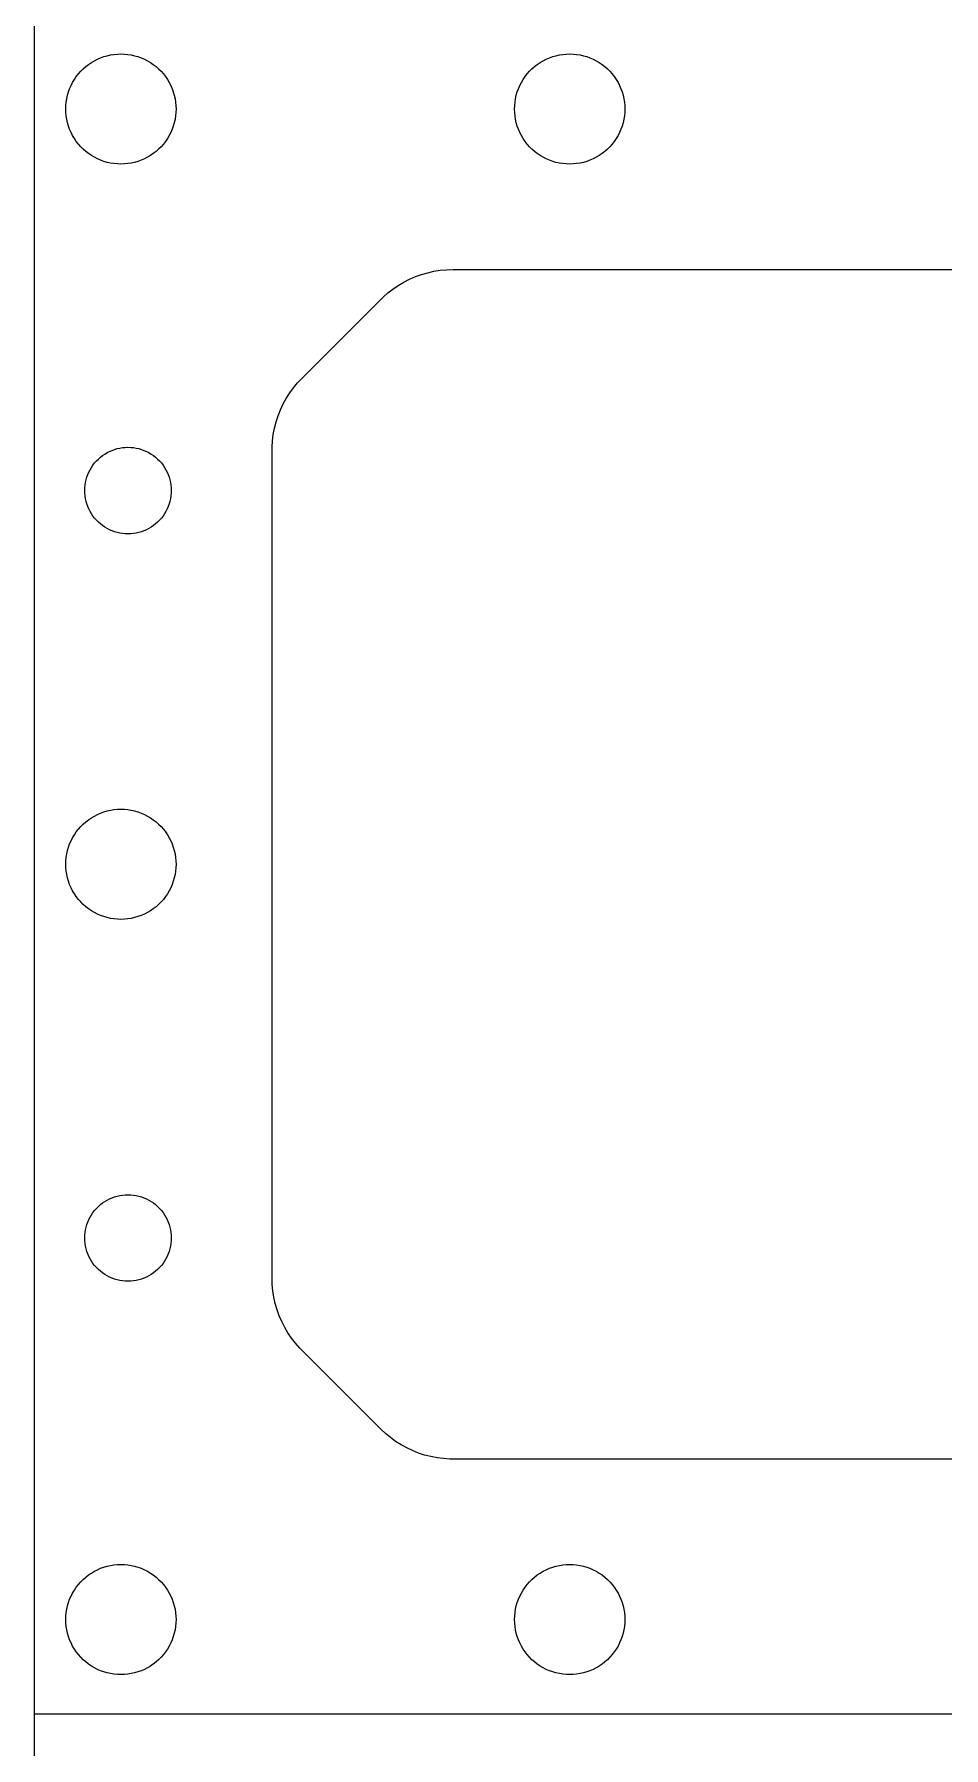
# Model space of a CAD drawing. Extents: x 0 to 125, y 0 to 432.
# Drawn here: x 0 to 57.7, y 105.9 to 214.8 of the extents above; entities that cross this region are included whole.
import ezdxf

# ---------------------------------------------------------------- set-up
doc = ezdxf.new("R2010")
doc.units = 0
doc.layers.add('LAYER_1', color=7, linetype='CONTINUOUS')

msp = doc.modelspace()

# ---------------------------------------------------------------- linework, layer by layer
at = {"layer": 'LAYER_1', "color": 7}
for p, q in [((0, 432.000035), (0, 0.000007)), ((4.844201, 213.438013), (5.0613, 213.472413)), ((5.0613, 213.472413), (5.2802, 213.493128)), ((5.2802, 213.493114), (5.5, 213.500029)), ((5.5, 213.500015), (5.719801, 213.4931)), ((5.719801, 213.493114), (5.938701, 213.472399)), ((5.938701, 213.472413), (6.1558, 213.438013)), ((33.3442, 213.438013), (33.561299, 213.472413)), ((33.561299, 213.472413), (33.780199, 213.493128)), ((33.780199, 213.493114), (34, 213.500029)), ((34, 213.500015), (34.2198, 213.4931)), ((34.2198, 213.493114), (34.438699, 213.472399)), ((34.438699, 213.472413), (34.655799, 213.438013)), ((2.8032, 212.231014), (2.948599, 212.395916)), ((2.948599, 212.395916), (3.1041, 212.551415)), ((3.1041, 212.551415), (3.269, 212.696816)), ((3.269, 212.696816), (3.442801, 212.831614)), ((3.442801, 212.831614), (3.6246, 212.955114)), ((3.6246, 212.955114), (3.8139, 213.067114)), ((3.8139, 213.067114), (4.009799, 213.166913)), ((4.009799, 213.166913), (4.211599, 213.254216)), ((4.211599, 213.254216), (4.418398, 213.328714)), ((4.418398, 213.328714), (4.629599, 213.390016)), ((4.629599, 213.390016), (4.844201, 213.438013)), ((6.1558, 213.438013), (6.370399, 213.390016)), ((6.370399, 213.390016), (6.5816, 213.328714)), ((6.5816, 213.328714), (6.788398, 213.254216)), ((6.788398, 213.254216), (6.990199, 213.166913)), ((6.990199, 213.166913), (7.1861, 213.067114)), ((7.1861, 213.067114), (7.375398, 212.955114)), ((7.375398, 212.955114), (7.557299, 212.831614)), ((7.557299, 212.831614), (7.730998, 212.696816)), ((7.730998, 212.696816), (7.8959, 212.551415)), ((7.8959, 212.551415), (8.051399, 212.395916)), ((8.051399, 212.395916), (8.1968, 212.231014)), ((31.3032, 212.231014), (31.448598, 212.395916)), ((31.448598, 212.395916), (31.6041, 212.551415)), ((31.6041, 212.551415), (31.768999, 212.696816)), ((31.768999, 212.696816), (31.9428, 212.831614)), ((31.9428, 212.831614), (32.124599, 212.955114)), ((32.124599, 212.955114), (32.3139, 213.067114)), ((32.3139, 213.067114), (32.509799, 213.166913)), ((32.509799, 213.166913), (32.711599, 213.254216)), ((32.711599, 213.254216), (32.9184, 213.328714)), ((32.9184, 213.328714), (33.129598, 213.390016)), ((33.129598, 213.390016), (33.3442, 213.438013)), ((34.655799, 213.438013), (34.870399, 213.390016)), ((34.870399, 213.390016), (35.081599, 213.328714)), ((35.081599, 213.328714), (35.288399, 213.254216)), ((35.288399, 213.254216), (35.490199, 213.166913)), ((35.490199, 213.166913), (35.686099, 213.067114)), ((35.686099, 213.067114), (35.875399, 212.955114)), ((35.875399, 212.955114), (36.057299, 212.831614)), ((36.057299, 212.831614), (36.230999, 212.696816)), ((36.230999, 212.696816), (36.395899, 212.551415)), ((36.395899, 212.551415), (36.551399, 212.395916)), ((36.551399, 212.395916), (36.696799, 212.231014)), ((2.171299, 211.081616), (2.2458, 211.288414)), ((2.2458, 211.288414), (2.3331, 211.490214)), ((2.3331, 211.490214), (2.432899, 211.686116)), ((2.432899, 211.686116), (2.544899, 211.875414)), ((2.544899, 211.875414), (2.6684, 212.057216)), ((2.6684, 212.057216), (2.8032, 212.231014)), ((8.1968, 212.231014), (8.331598, 212.057216)), ((8.331598, 212.057216), (8.4552, 211.875414)), ((8.4552, 211.875414), (8.567098, 211.686116)), ((8.567098, 211.686116), (8.666901, 211.490214)), ((8.666901, 211.490214), (8.7542, 211.288414)), ((8.7542, 211.288414), (8.828699, 211.081616)), ((30.671299, 211.081616), (30.7458, 211.288414)), ((30.7458, 211.288414), (30.8331, 211.490214)), ((30.8331, 211.490214), (30.932899, 211.686116)), ((30.932899, 211.686116), (31.044899, 211.875414)), ((31.044899, 211.875414), (31.168399, 212.057216)), ((31.168399, 212.057216), (31.3032, 212.231014)), ((36.696799, 212.231014), (36.831599, 212.057216)), ((36.831599, 212.057216), (36.955199, 211.875414)), ((36.955199, 211.875414), (37.067099, 211.686116)), ((37.067099, 211.686116), (37.166899, 211.490214)), ((37.166899, 211.490214), (37.254199, 211.288414)), ((37.254199, 211.288414), (37.328699, 211.081616)), ((1.999999, 210.000016), (2.006913, 210.219813)), ((2.006899, 210.219813), (2.027614, 210.438713)), ((2.0276, 210.438713), (2.062, 210.655816)), ((2.062, 210.655816), (2.110001, 210.870415)), ((2.110001, 210.870415), (2.171299, 211.081616)), ((8.828699, 211.081616), (8.89, 210.870415)), ((8.89, 210.870415), (8.938, 210.655816)), ((8.938, 210.655816), (8.9724, 210.438713)), ((8.9724, 210.438713), (8.993087, 210.219813)), ((8.993099, 210.219813), (8.999985, 210.000016)), ((30.499998, 210.000016), (30.506913, 210.219813)), ((30.506899, 210.219813), (30.527585, 210.438713)), ((30.5276, 210.438713), (30.562, 210.655816)), ((30.562, 210.655816), (30.61, 210.870415)), ((30.61, 210.870415), (30.671299, 211.081616)), ((37.328699, 211.081616), (37.389999, 210.870415)), ((37.389999, 210.870415), (37.437999, 210.655816)), ((37.437999, 210.655816), (37.472399, 210.438713)), ((37.472399, 210.438713), (37.4931, 210.219813)), ((37.493099, 210.219813), (37.5, 210.000016)), ((2.006899, 209.780216), (1.999985, 210.000016)), ((2.0276, 209.561316), (2.006885, 209.780216)), ((2.062, 209.344216), (2.0276, 209.561316)), ((2.110001, 209.129614), (2.062, 209.344216)), ((2.171299, 208.918413), (2.110001, 209.129614)), ((8.89, 209.129614), (8.828699, 208.918413)), ((8.938, 209.344216), (8.89, 209.129614)), ((8.9724, 209.561316), (8.938, 209.344216)), ((8.993099, 209.780216), (8.972412, 209.561316)), ((8.999999, 210.000016), (8.993113, 209.780216)), ((30.506899, 209.780216), (30.499984, 210.000016)), ((30.5276, 209.561316), (30.506913, 209.780216)), ((30.562, 209.344216), (30.5276, 209.561316)), ((30.61, 209.129614), (30.562, 209.344216)), ((30.671299, 208.918413), (30.61, 209.129614)), ((37.389999, 209.129614), (37.328699, 208.918413)), ((37.437999, 209.344216), (37.389999, 209.129614)), ((37.472399, 209.561316), (37.437999, 209.344216)), ((37.493099, 209.780216), (37.472398, 209.561316)), ((37.499999, 210.000016), (37.493099, 209.780216)), ((2.2458, 208.711615), (2.171299, 208.918413)), ((2.3331, 208.509815), (2.2458, 208.711615)), ((2.432899, 208.313916), (2.3331, 208.509815)), ((2.544899, 208.124615), (2.432899, 208.313916)), ((2.6684, 207.942715), (2.544899, 208.124615)), ((8.4552, 208.124615), (8.331598, 207.942715)), ((8.567098, 208.313916), (8.4552, 208.124615)), ((8.666901, 208.509815), (8.567098, 208.313916)), ((8.7542, 208.711615), (8.666901, 208.509815)), ((8.828699, 208.918413), (8.7542, 208.711615)), ((30.7458, 208.711615), (30.671299, 208.918413)), ((30.8331, 208.509815), (30.7458, 208.711615)), ((30.932899, 208.313916), (30.8331, 208.509815)), ((31.044899, 208.124615), (30.932899, 208.313916)), ((31.168399, 207.942715), (31.044899, 208.124615)), ((36.955199, 208.124615), (36.831599, 207.942715)), ((37.067099, 208.313916), (36.955199, 208.124615)), ((37.166899, 208.509815), (37.067099, 208.313916)), ((37.254199, 208.711615), (37.166899, 208.509815)), ((37.328699, 208.918413), (37.254199, 208.711615)), ((2.8032, 207.769015), (2.6684, 207.942715)), ((2.948599, 207.604116), (2.8032, 207.769015)), ((3.1041, 207.448614), (2.948599, 207.604116)), ((3.269, 207.303213), (3.1041, 207.448614)), ((3.442801, 207.168415), (3.269, 207.303213)), ((3.6246, 207.044813), (3.442801, 207.168415)), ((3.8139, 206.932915), (3.6246, 207.044813)), ((4.009799, 206.833116), (3.8139, 206.932915)), ((7.1861, 206.932915), (6.990199, 206.833116)), ((7.375398, 207.044813), (7.1861, 206.932915)), ((7.557299, 207.168415), (7.375398, 207.044813)), ((7.730998, 207.303213), (7.557299, 207.168415)), ((7.8959, 207.448614), (7.730998, 207.303213)), ((8.051399, 207.604116), (7.8959, 207.448614)), ((8.1968, 207.769015), (8.051399, 207.604116)), ((8.331598, 207.942715), (8.1968, 207.769015)), ((31.3032, 207.769015), (31.168399, 207.942715)), ((31.448598, 207.604116), (31.3032, 207.769015)), ((31.6041, 207.448614), (31.448598, 207.604116)), ((31.768999, 207.303213), (31.6041, 207.448614)), ((31.9428, 207.168415), (31.768999, 207.303213)), ((32.124599, 207.044813), (31.9428, 207.168415)), ((32.3139, 206.932915), (32.124599, 207.044813)), ((32.509799, 206.833116), (32.3139, 206.932915)), ((35.686099, 206.932915), (35.490199, 206.833116)), ((35.875399, 207.044813), (35.686099, 206.932915)), ((36.057299, 207.168415), (35.875399, 207.044813)), ((36.230999, 207.303213), (36.057299, 207.168415)), ((36.395899, 207.448614), (36.230999, 207.303213)), ((36.551399, 207.604116), (36.395899, 207.448614)), ((36.696799, 207.769015), (36.551399, 207.604116)), ((36.831599, 207.942715), (36.696799, 207.769015)), ((4.211599, 206.745816), (4.009799, 206.833116)), ((4.418398, 206.671315), (4.211599, 206.745816)), ((4.629599, 206.610013), (4.418398, 206.671315)), ((4.844201, 206.562016), (4.629599, 206.610013)), ((5.0613, 206.527616), (4.844201, 206.562016)), ((5.2802, 206.506915), (5.0613, 206.52763)), ((5.5, 206.500014), (5.2802, 206.506929)), ((5.719801, 206.506915), (5.5, 206.5)), ((5.938701, 206.527616), (5.719801, 206.506901)), ((6.1558, 206.562016), (5.938701, 206.527616)), ((6.370399, 206.610013), (6.1558, 206.562016)), ((6.5816, 206.671315), (6.370399, 206.610013)), ((6.788398, 206.745816), (6.5816, 206.671315)), ((6.990199, 206.833116), (6.788398, 206.745816)), ((32.711599, 206.745816), (32.509799, 206.833116)), ((32.9184, 206.671315), (32.711599, 206.745816)), ((33.129598, 206.610013), (32.9184, 206.671315)), ((33.3442, 206.562016), (33.129598, 206.610013)), ((33.561299, 206.527616), (33.3442, 206.562016)), ((33.780199, 206.506915), (33.561299, 206.52763)), ((34, 206.500014), (33.780199, 206.506929)), ((34.2198, 206.506915), (34, 206.5)), ((34.438699, 206.527616), (34.2198, 206.506901)), ((34.655799, 206.562016), (34.438699, 206.527616)), ((34.870399, 206.610013), (34.655799, 206.562016)), ((35.081599, 206.671315), (34.870399, 206.610013)), ((35.288399, 206.745816), (35.081599, 206.671315)), ((35.490199, 206.833116), (35.288399, 206.745816)), ((23.831098, 199.183116), (24.205799, 199.345314)), ((24.205799, 199.345314), (24.59, 199.483614)), ((24.59, 199.483614), (24.982099, 199.597514)), ((24.982099, 199.597514), (25.380699, 199.686614)), ((25.380699, 199.686614), (25.784, 199.750515)), ((25.784, 199.750515), (26.190499, 199.788914)), ((26.190499, 199.788914), (26.598601, 199.801812)), ((26.598601, 199.801814), (98.401398, 199.801814)), ((22.149099, 198.040116), (22.455401, 198.310115)), ((22.455401, 198.310115), (22.778, 198.560415)), ((22.778, 198.560415), (23.115801, 198.789915)), ((23.115801, 198.789915), (23.467198, 198.997814)), ((23.467198, 198.997814), (23.831098, 199.183116)), ((17.002399, 192.897914), (22.0024, 197.897915)), ((22.0024, 197.897915), (22.149099, 198.040116)), ((16.7229, 192.600316), (17.002399, 192.897914)), ((16.003801, 191.610515), (16.222599, 191.955314)), ((16.222599, 191.955314), (16.462598, 192.285714)), ((16.462598, 192.285714), (16.7229, 192.600316)), ((15.4829, 190.503614), (15.6332, 190.883214)), ((15.6332, 190.883214), (15.8071, 191.252713)), ((15.8071, 191.252713), (16.003801, 191.610515)), ((15.178699, 189.318613), (15.2552, 189.719716)), ((15.2552, 189.719716), (15.356699, 190.115214)), ((15.356699, 190.115214), (15.4829, 190.503614)), ((5.100199, 188.365414), (5.2661, 188.413614)), ((5.2661, 188.413614), (5.4347, 188.451314)), ((5.4347, 188.451314), (5.6053, 188.478322)), ((5.6053, 188.478314), (5.777301, 188.494626)), ((5.777301, 188.494615), (5.949998, 188.500005)), ((5.949998, 188.500014), (6.122698, 188.494623)), ((6.122698, 188.494615), (6.294699, 188.478302)), ((6.294699, 188.478314), (6.465299, 188.451305)), ((6.465299, 188.451314), (6.633899, 188.413614)), ((6.633899, 188.413614), (6.7998, 188.365414)), ((15.098598, 188.301815), (15.101787, 188.505915)), ((15.101799, 188.505915), (15.127509, 188.913515)), ((15.127501, 188.913515), (15.178699, 189.318613)), ((3.628099, 187.223514), (3.725201, 187.366415)), ((3.725201, 187.366415), (3.831099, 187.502914)), ((3.831099, 187.502914), (3.9453, 187.632513)), ((3.9453, 187.632513), (4.0675, 187.754716)), ((4.0675, 187.754716), (4.197099, 187.868914)), ((4.197099, 187.868914), (4.333598, 187.974815)), ((4.333598, 187.974815), (4.476499, 188.071914)), ((4.476499, 188.071914), (4.625199, 188.159815)), ((4.625199, 188.159815), (4.7791, 188.238315)), ((4.7791, 188.238315), (4.937698, 188.306915)), ((4.937698, 188.306915), (5.100199, 188.365414)), ((6.7998, 188.365414), (6.9624, 188.306915)), ((6.9624, 188.306915), (7.120898, 188.238315)), ((7.120898, 188.238315), (7.2748, 188.159815)), ((7.2748, 188.159815), (7.4235, 188.071914)), ((7.4235, 188.071914), (7.5664, 187.974815)), ((7.5664, 187.974815), (7.7029, 187.868914)), ((7.7029, 187.868914), (7.832499, 187.754716)), ((7.832499, 187.754716), (7.954699, 187.632513)), ((7.954699, 187.632513), (8.0689, 187.502914)), ((8.0689, 187.502914), (8.174798, 187.366415)), ((8.174798, 187.366415), (8.271899, 187.223514)), ((15.098598, 135.698203), (15.098598, 188.301815)), ((3.221699, 186.094716), (3.248708, 186.265316)), ((3.2487, 186.265316), (3.286399, 186.433916)), ((3.286399, 186.433916), (3.334599, 186.599814)), ((3.334599, 186.599814), (3.393099, 186.762315)), ((3.393099, 186.762315), (3.461698, 186.920916)), ((3.461698, 186.920916), (3.540198, 187.074814)), ((3.540198, 187.074814), (3.628099, 187.223514)), ((8.271899, 187.223514), (8.3598, 187.074814)), ((8.3598, 187.074814), (8.438301, 186.920916)), ((8.438301, 186.920916), (8.5069, 186.762315)), ((8.5069, 186.762315), (8.565399, 186.599814)), ((8.565399, 186.599814), (8.6136, 186.433916)), ((8.6136, 186.433916), (8.651299, 186.265316)), ((8.651299, 186.265316), (8.678308, 186.094716)), ((3.199999, 185.750015), (3.20539, 185.922715)), ((3.205398, 185.577315), (3.200008, 185.750015)), ((3.221699, 185.405314), (3.205387, 185.577315)), ((3.205398, 185.922715), (3.221711, 186.094716)), ((3.2487, 185.234714), (3.221691, 185.405314)), ((3.286399, 185.066114), (3.2487, 185.234714)), ((8.651299, 185.234714), (8.6136, 185.066114)), ((8.678299, 185.405314), (8.651291, 185.234714)), ((8.694601, 185.577315), (8.678288, 185.405314)), ((8.678299, 186.094716), (8.694612, 185.922715)), ((8.694601, 185.922715), (8.699991, 185.750015)), ((8.7, 185.750015), (8.694609, 185.577315)), ((3.334599, 184.900216), (3.286399, 185.066114)), ((3.393099, 184.737715), (3.334599, 184.900216)), ((3.461698, 184.579115), (3.393099, 184.737715)), ((3.540198, 184.425216), (3.461698, 184.579115)), ((3.628099, 184.276516), (3.540198, 184.425216)), ((3.725201, 184.133616), (3.628099, 184.276516)), ((3.831099, 183.997116), (3.725201, 184.133616)), ((8.174798, 184.133616), (8.0689, 183.997116)), ((8.271899, 184.276516), (8.174798, 184.133616)), ((8.3598, 184.425216), (8.271899, 184.276516)), ((8.438301, 184.579115), (8.3598, 184.425216)), ((8.5069, 184.737715), (8.438301, 184.579115)), ((8.565399, 184.900216), (8.5069, 184.737715)), ((8.6136, 185.066114), (8.565399, 184.900216)), ((3.9453, 183.867514), (3.831099, 183.997116)), ((4.0675, 183.745314), (3.9453, 183.867514)), ((4.197099, 183.631113), (4.0675, 183.745314)), ((4.333598, 183.525215), (4.197099, 183.631113)), ((4.476499, 183.428114), (4.333598, 183.525215)), ((4.625199, 183.340114), (4.476499, 183.428114)), ((4.7791, 183.261715), (4.625199, 183.340114)), ((4.937698, 183.193116), (4.7791, 183.261715)), ((5.100199, 183.134614), (4.937698, 183.193116)), ((5.2661, 183.086416), (5.100199, 183.134614)), ((5.4347, 183.048714), (5.2661, 183.086416)), ((5.6053, 183.021714), (5.4347, 183.048722)), ((5.777301, 183.005415), (5.6053, 183.021728)), ((5.949998, 183.000014), (5.777301, 183.005404)), ((6.122698, 183.005415), (5.949998, 183.000025)), ((6.294699, 183.021714), (6.122698, 183.005401)), ((6.465299, 183.048714), (6.294699, 183.021705)), ((6.633899, 183.086416), (6.465299, 183.048714)), ((6.7998, 183.134614), (6.633899, 183.086416)), ((6.9624, 183.193116), (6.7998, 183.134614)), ((7.120898, 183.261715), (6.9624, 183.193116)), ((7.2748, 183.340114), (7.120898, 183.261715)), ((7.4235, 183.428114), (7.2748, 183.340114)), ((7.5664, 183.525215), (7.4235, 183.428114)), ((7.7029, 183.631113), (7.5664, 183.525215)), ((7.832499, 183.745314), (7.7029, 183.631113)), ((7.954699, 183.867514), (7.832499, 183.745314)), ((8.0689, 183.997116), (7.954699, 183.867514)), ((2.948599, 164.395913), (3.1041, 164.55139)), ((3.1041, 164.55139), (3.269, 164.69679)), ((3.269, 164.69679), (3.442801, 164.83158)), ((3.442801, 164.83158), (3.6246, 164.955165)), ((3.6246, 164.955165), (3.8139, 165.067066)), ((3.8139, 165.067066), (4.009799, 165.166916)), ((4.009799, 165.166916), (4.211599, 165.254236)), ((4.211599, 165.254236), (4.418398, 165.328714)), ((4.418398, 165.328714), (4.629599, 165.390041)), ((4.629599, 165.390041), (4.844201, 165.438019)), ((4.844201, 165.438019), (5.0613, 165.472422)), ((5.0613, 165.472422), (5.2802, 165.493024)), ((5.2802, 165.493109), (5.5, 165.499882)), ((5.5, 165.500023), (5.719801, 165.49325)), ((5.719801, 165.493109), (5.938701, 165.472506)), ((5.938701, 165.472422), (6.1558, 165.438019)), ((6.1558, 165.438019), (6.370399, 165.390041)), ((6.370399, 165.390041), (6.5816, 165.328714)), ((6.5816, 165.328714), (6.788398, 165.254236)), ((6.788398, 165.254236), (6.990199, 165.166916)), ((6.990199, 165.166916), (7.1861, 165.067066)), ((7.1861, 165.067066), (7.375398, 164.955165)), ((7.375398, 164.955165), (7.557299, 164.83158)), ((7.557299, 164.83158), (7.730998, 164.69679)), ((7.730998, 164.69679), (7.8959, 164.55139)), ((7.8959, 164.55139), (8.051399, 164.395913)), ((2.2458, 163.288445), (2.3331, 163.490234)), ((2.3331, 163.490234), (2.432899, 163.686153)), ((2.432899, 163.686153), (2.544899, 163.875383)), ((2.544899, 163.875383), (2.6684, 164.057247)), ((2.6684, 164.057247), (2.8032, 164.230983)), ((2.8032, 164.230983), (2.948599, 164.395913)), ((8.051399, 164.395913), (8.1968, 164.230983)), ((8.1968, 164.230983), (8.331598, 164.057247)), ((8.331598, 164.057247), (8.4552, 163.875383)), ((8.4552, 163.875383), (8.567098, 163.686153)), ((8.567098, 163.686153), (8.666901, 163.490234)), ((8.666901, 163.490234), (8.7542, 163.288445)), ((2.006899, 162.219782), (2.027614, 162.438674)), ((2.0276, 162.438674), (2.062, 162.655844)), ((2.062, 162.655844), (2.110001, 162.870418)), ((2.110001, 162.870418), (2.171299, 163.081576)), ((2.171299, 163.081576), (2.2458, 163.288445)), ((8.7542, 163.288445), (8.828699, 163.081576)), ((8.828699, 163.081576), (8.89, 162.870418)), ((8.89, 162.870418), (8.938, 162.655844)), ((8.938, 162.655844), (8.9724, 162.438674)), ((8.9724, 162.438674), (8.993087, 162.219782)), ((2.006899, 161.78025), (1.999985, 162.000016)), ((1.999999, 162.000016), (2.006913, 162.219782)), ((2.0276, 161.561358), (2.006885, 161.78025)), ((2.062, 161.344188), (2.0276, 161.561358)), ((2.110001, 161.129614), (2.062, 161.344188)), ((8.938, 161.344188), (8.89, 161.129614)), ((8.9724, 161.561358), (8.938, 161.344188)), ((8.993099, 161.78025), (8.972412, 161.561358)), ((8.993099, 162.219782), (8.999985, 162.000016)), ((8.999999, 162.000016), (8.993113, 161.78025)), ((2.171299, 160.918456), (2.110001, 161.129614)), ((2.2458, 160.711587), (2.171299, 160.918456)), ((2.3331, 160.509798), (2.2458, 160.711587)), ((2.432899, 160.313879), (2.3331, 160.509798)), ((2.544899, 160.124621), (2.432899, 160.313879)), ((2.6684, 159.942785), (2.544899, 160.124621)), ((8.4552, 160.124621), (8.331598, 159.942785)), ((8.567098, 160.313879), (8.4552, 160.124621)), ((8.666901, 160.509798), (8.567098, 160.313879)), ((8.7542, 160.711587), (8.666901, 160.509798)), ((8.828699, 160.918456), (8.7542, 160.711587)), ((8.89, 161.129614), (8.828699, 160.918456)), ((2.8032, 159.769049), (2.6684, 159.942785)), ((2.948599, 159.604119), (2.8032, 159.769049)), ((3.1041, 159.448642), (2.948599, 159.604119)), ((3.269, 159.303213), (3.1041, 159.448642)), ((3.442801, 159.168452), (3.269, 159.303213)), ((3.6246, 159.044867), (3.442801, 159.168452)), ((3.8139, 158.932966), (3.6246, 159.044867)), ((7.375398, 159.044867), (7.1861, 158.932966)), ((7.557299, 159.168452), (7.375398, 159.044867)), ((7.730998, 159.303213), (7.557299, 159.168452)), ((7.8959, 159.448642), (7.730998, 159.303213)), ((8.051399, 159.604119), (7.8959, 159.448642)), ((8.1968, 159.769049), (8.051399, 159.604119)), ((8.331598, 159.942785), (8.1968, 159.769049)), ((4.009799, 158.833116), (3.8139, 158.932966)), ((4.211599, 158.745796), (4.009799, 158.833116)), ((4.418398, 158.671318), (4.211599, 158.745796)), ((4.629599, 158.609991), (4.418398, 158.671318)), ((4.844201, 158.562013), (4.629599, 158.609991)), ((5.0613, 158.52761), (4.844201, 158.562013)), ((5.2802, 158.506923), (5.0613, 158.527526)), ((5.5, 158.500009), (5.2802, 158.506782)), ((5.719801, 158.506923), (5.5, 158.50015)), ((5.938701, 158.52761), (5.719801, 158.507008)), ((6.1558, 158.562013), (5.938701, 158.52761)), ((6.370399, 158.609991), (6.1558, 158.562013)), ((6.5816, 158.671318), (6.370399, 158.609991)), ((6.788398, 158.745796), (6.5816, 158.671318)), ((6.990199, 158.833116), (6.788398, 158.745796)), ((7.1861, 158.932966), (6.990199, 158.833116)), ((4.333598, 140.474814), (4.476499, 140.571927)), ((4.476499, 140.571927), (4.625199, 140.659924)), ((4.625199, 140.659924), (4.7791, 140.738325)), ((4.7791, 140.738325), (4.937698, 140.806905)), ((4.937698, 140.806905), (5.100199, 140.86541)), ((5.100199, 140.86541), (5.2661, 140.913613)), ((5.2661, 140.913613), (5.4347, 140.951318)), ((5.4347, 140.951318), (5.6053, 140.978412)), ((5.6053, 140.978327), (5.777301, 140.994696)), ((5.777301, 140.994611), (5.949998, 140.999973)), ((5.949998, 141.000002), (6.122698, 140.994639)), ((6.122698, 140.994611), (6.294699, 140.978242)), ((6.294699, 140.978327), (6.465299, 140.951234)), ((6.465299, 140.951318), (6.633899, 140.913613)), ((6.633899, 140.913613), (6.7998, 140.86541)), ((6.7998, 140.86541), (6.9624, 140.806905)), ((6.9624, 140.806905), (7.120898, 140.738325)), ((7.120898, 140.738325), (7.2748, 140.659924)), ((7.2748, 140.659924), (7.4235, 140.571927)), ((7.4235, 140.571927), (7.5664, 140.474814)), ((3.393099, 139.262303), (3.461698, 139.420912)), ((3.461698, 139.420912), (3.540198, 139.574808)), ((3.540198, 139.574808), (3.628099, 139.72351)), ((3.628099, 139.72351), (3.725201, 139.866428)), ((3.725201, 139.866428), (3.831099, 140.00291)), ((3.831099, 140.00291), (3.9453, 140.132507)), ((3.9453, 140.132507), (4.0675, 140.254709)), ((4.0675, 140.254709), (4.197099, 140.368924)), ((4.197099, 140.368924), (4.333598, 140.474814)), ((7.5664, 140.474814), (7.7029, 140.368924)), ((7.7029, 140.368924), (7.832499, 140.254709)), ((7.832499, 140.254709), (7.954699, 140.132507)), ((7.954699, 140.132507), (8.0689, 140.00291)), ((8.0689, 140.00291), (8.174798, 139.866428)), ((8.174798, 139.866428), (8.271899, 139.72351)), ((8.271899, 139.72351), (8.3598, 139.574808)), ((8.3598, 139.574808), (8.438301, 139.420912)), ((8.438301, 139.420912), (8.5069, 139.262303)), ((3.199999, 138.250028), (3.20539, 138.42272)), ((3.205398, 138.42272), (3.221711, 138.594706)), ((3.221699, 138.594706), (3.248708, 138.76531)), ((3.2487, 138.76531), (3.286399, 138.933909)), ((3.286399, 138.933909), (3.334599, 139.099828)), ((3.334599, 139.099828), (3.393099, 139.262303)), ((8.5069, 139.262303), (8.565399, 139.099828)), ((8.565399, 139.099828), (8.6136, 138.933909)), ((8.6136, 138.933909), (8.651299, 138.76531)), ((8.651299, 138.76531), (8.678308, 138.594706)), ((8.678299, 138.594706), (8.694612, 138.42272)), ((8.694601, 138.42272), (8.699991, 138.250028)), ((3.205398, 138.077308), (3.200008, 138.250028)), ((3.221699, 137.905322), (3.205387, 138.077308)), ((3.2487, 137.734719), (3.221691, 137.905322)), ((3.286399, 137.566119), (3.2487, 137.734719)), ((3.334599, 137.400201), (3.286399, 137.566119)), ((3.393099, 137.237725), (3.334599, 137.400201)), ((3.461698, 137.079116), (3.393099, 137.237725)), ((8.5069, 137.237725), (8.438301, 137.079116)), ((8.565399, 137.400201), (8.5069, 137.237725)), ((8.6136, 137.566119), (8.565399, 137.400201)), ((8.651299, 137.734719), (8.6136, 137.566119)), ((8.678299, 137.905322), (8.651291, 137.734719)), ((8.694601, 138.077308), (8.678288, 137.905322)), ((8.7, 138.250028), (8.694609, 138.077308)), ((3.540198, 136.925221), (3.461698, 137.079116)), ((3.628099, 136.776518), (3.540198, 136.925221)), ((3.725201, 136.6336), (3.628099, 136.776518)), ((3.831099, 136.497118), (3.725201, 136.6336)), ((3.9453, 136.367521), (3.831099, 136.497118)), ((4.0675, 136.245319), (3.9453, 136.367521)), ((4.197099, 136.131104), (4.0675, 136.245319)), ((4.333598, 136.025214), (4.197099, 136.131104)), ((7.7029, 136.131104), (7.5664, 136.025214)), ((7.832499, 136.245319), (7.7029, 136.131104)), ((7.954699, 136.367521), (7.832499, 136.245319)), ((8.0689, 136.497118), (7.954699, 136.367521)), ((8.174798, 136.6336), (8.0689, 136.497118)), ((8.271899, 136.776518), (8.174798, 136.6336)), ((8.3598, 136.925221), (8.271899, 136.776518)), ((8.438301, 137.079116), (8.3598, 136.925221)), ((4.476499, 135.928101), (4.333598, 136.025214)), ((4.625199, 135.840217), (4.476499, 135.928101)), ((4.7791, 135.761703), (4.625199, 135.840217)), ((4.937698, 135.693123), (4.7791, 135.761703)), ((5.100199, 135.634618), (4.937698, 135.693123)), ((5.2661, 135.586415), (5.100199, 135.634618)), ((5.4347, 135.54871), (5.2661, 135.586415)), ((5.6053, 135.521701), (5.4347, 135.548795)), ((5.777301, 135.505417), (5.6053, 135.521786)), ((5.949998, 135.500027), (5.777301, 135.505389)), ((6.122698, 135.505417), (5.949998, 135.500055)), ((6.294699, 135.521701), (6.122698, 135.505332)), ((6.465299, 135.54871), (6.294699, 135.521617)), ((6.633899, 135.586415), (6.465299, 135.54871)), ((6.7998, 135.634618), (6.633899, 135.586415)), ((6.9624, 135.693123), (6.7998, 135.634618)), ((7.120898, 135.761703), (6.9624, 135.693123)), ((7.2748, 135.840217), (7.120898, 135.761703)), ((7.4235, 135.928101), (7.2748, 135.840217)), ((7.5664, 136.025214), (7.4235, 135.928101)), ((15.111499, 135.29011), (15.098601, 135.698203)), ((15.149901, 134.883625), (15.111499, 135.29011)), ((15.213798, 134.480301), (15.149901, 134.883625)), ((15.3028, 134.081804), (15.213798, 134.480301)), ((15.416798, 133.689628), (15.3028, 134.081804)), ((15.555098, 133.30541), (15.416798, 133.689628)), ((15.7173, 132.930704), (15.555098, 133.30541)), ((15.902599, 132.566806), (15.7173, 132.930704)), ((16.1105, 132.215412), (15.902599, 132.566806)), ((16.340001, 131.87762), (16.1105, 132.215412)), ((16.590301, 131.555012), (16.340001, 131.87762)), ((16.8603, 131.248716), (16.590301, 131.555012)), ((17.002399, 131.102101), (16.8603, 131.248716)), ((22.0024, 126.102111), (17.002399, 131.102101)), ((22.300099, 125.822514), (22.0024, 126.102111)), ((22.614698, 125.56222), (22.300099, 125.822514)), ((22.945098, 125.322218), (22.614698, 125.56222)), ((23.289901, 125.103412), (22.945098, 125.322218)), ((23.647699, 124.906703), (23.289901, 125.103412)), ((24.017199, 124.732826), (23.647699, 124.906703)), ((24.396799, 124.582514), (24.017199, 124.732826)), ((24.785199, 124.456304), (24.396799, 124.582514)), ((25.180699, 124.354817), (24.785199, 124.456304)), ((25.581799, 124.278307), (25.180699, 124.354817)), ((25.986898, 124.227112), (25.581799, 124.278307)), ((26.3945, 124.201401), (25.986898, 124.227083)), ((26.598601, 124.198212), (26.3945, 124.201316)), ((98.401398, 124.198212), (26.598601, 124.198212)), ((2.948599, 116.395925), (3.1041, 116.551401)), ((3.1041, 116.551401), (3.269, 116.696802)), ((3.269, 116.696802), (3.442801, 116.831619)), ((3.442801, 116.831619), (3.6246, 116.955204)), ((3.6246, 116.955204), (3.8139, 117.067106)), ((3.8139, 117.067106), (4.009799, 117.166928)), ((4.009799, 117.166928), (4.211599, 117.254219)), ((4.211599, 117.254219), (4.418398, 117.328726)), ((4.418398, 117.328726), (4.629599, 117.390024)), ((4.629599, 117.390024), (4.844201, 117.438002)), ((4.844201, 117.438002), (5.0613, 117.472405)), ((5.0613, 117.472405), (5.2802, 117.493007)), ((5.2802, 117.49312), (5.5, 117.499893)), ((5.5, 117.500006), (5.719801, 117.493233)), ((5.719801, 117.49312), (5.938701, 117.472518)), ((5.938701, 117.472405), (6.1558, 117.438002)), ((6.1558, 117.438002), (6.370399, 117.390024)), ((6.370399, 117.390024), (6.5816, 117.328726)), ((6.5816, 117.328726), (6.788398, 117.254219)), ((6.788398, 117.254219), (6.990199, 117.166928)), ((6.990199, 117.166928), (7.1861, 117.067106)), ((7.1861, 117.067106), (7.375398, 116.955204)), ((7.375398, 116.955204), (7.557299, 116.831619)), ((7.557299, 116.831619), (7.730998, 116.696802)), ((7.730998, 116.696802), (7.8959, 116.551401)), ((7.8959, 116.551401), (8.051399, 116.395925)), ((31.448598, 116.395925), (31.6041, 116.551401)), ((31.6041, 116.551401), (31.768999, 116.696802)), ((31.768999, 116.696802), (31.9428, 116.831619)), ((31.9428, 116.831619), (32.124599, 116.955204)), ((32.124599, 116.955204), (32.3139, 117.067106)), ((32.3139, 117.067106), (32.509799, 117.166928)), ((32.509799, 117.166928), (32.711599, 117.254219)), ((32.711599, 117.254219), (32.9184, 117.328726)), ((32.9184, 117.328726), (33.129598, 117.390024)), ((33.129598, 117.390024), (33.3442, 117.438002)), ((33.3442, 117.438002), (33.561299, 117.472405)), ((33.561299, 117.472405), (33.780199, 117.493007)), ((33.780199, 117.49312), (34, 117.499893)), ((34, 117.500006), (34.2198, 117.493233)), ((34.2198, 117.49312), (34.438699, 117.472518)), ((34.438699, 117.472405), (34.655799, 117.438002)), ((34.655799, 117.438002), (34.870399, 117.390024)), ((34.870399, 117.390024), (35.081599, 117.328726)), ((35.081599, 117.328726), (35.288399, 117.254219)), ((35.288399, 117.254219), (35.490199, 117.166928)), ((35.490199, 117.166928), (35.686099, 117.067106)), ((35.686099, 117.067106), (35.875399, 116.955204)), ((35.875399, 116.955204), (36.057299, 116.831619)), ((36.057299, 116.831619), (36.230999, 116.696802)), ((36.230999, 116.696802), (36.395899, 116.551401)), ((36.395899, 116.551401), (36.551399, 116.395925)), ((2.2458, 115.288428), (2.3331, 115.490217)), ((2.3331, 115.490217), (2.432899, 115.686108)), ((2.432899, 115.686108), (2.544899, 115.875422)), ((2.544899, 115.875422), (2.6684, 116.057314)), ((2.6684, 116.057314), (2.8032, 116.231022)), ((2.8032, 116.231022), (2.948599, 116.395925)), ((8.051399, 116.395925), (8.1968, 116.231022)), ((8.1968, 116.231022), (8.331598, 116.057314)), ((8.331598, 116.057314), (8.4552, 115.875422)), ((8.4552, 115.875422), (8.567098, 115.686108)), ((8.567098, 115.686108), (8.666901, 115.490217)), ((8.666901, 115.490217), (8.7542, 115.288428)), ((30.7458, 115.288428), (30.8331, 115.490217)), ((30.8331, 115.490217), (30.932899, 115.686108)), ((30.932899, 115.686108), (31.044899, 115.875422)), ((31.044899, 115.875422), (31.168399, 116.057314)), ((31.168399, 116.057314), (31.3032, 116.231022)), ((31.3032, 116.231022), (31.448598, 116.395925)), ((36.551399, 116.395925), (36.696799, 116.231022)), ((36.696799, 116.231022), (36.831599, 116.057314)), ((36.831599, 116.057314), (36.955199, 115.875422)), ((36.955199, 115.875422), (37.067099, 115.686108)), ((37.067099, 115.686108), (37.166899, 115.490217)), ((37.166899, 115.490217), (37.254199, 115.288428)), ((2.006899, 114.219822), (2.027614, 114.438714)), ((2.0276, 114.438714), (2.062, 114.655827)), ((2.062, 114.655827), (2.110001, 114.870429)), ((2.110001, 114.870429), (2.171299, 115.081616)), ((2.171299, 115.081616), (2.2458, 115.288428)), ((8.7542, 115.288428), (8.828699, 115.081616)), ((8.828699, 115.081616), (8.89, 114.870429)), ((8.89, 114.870429), (8.938, 114.655827)), ((8.938, 114.655827), (8.9724, 114.438714)), ((8.9724, 114.438714), (8.993087, 114.219822)), ((30.506899, 114.219822), (30.527585, 114.438714)), ((30.5276, 114.438714), (30.562, 114.655827)), ((30.562, 114.655827), (30.61, 114.870429)), ((30.61, 114.870429), (30.671299, 115.081616)), ((30.671299, 115.081616), (30.7458, 115.288428)), ((37.254199, 115.288428), (37.328699, 115.081616)), ((37.328699, 115.081616), (37.389999, 114.870429)), ((37.389999, 114.870429), (37.437999, 114.655827)), ((37.437999, 114.655827), (37.472399, 114.438714)), ((37.472399, 114.438714), (37.4931, 114.219822)), ((2.006899, 113.780204), (1.999985, 114.000027)), ((1.999999, 114.000027), (2.006913, 114.219822)), ((2.0276, 113.561313), (2.006885, 113.780204)), ((2.062, 113.344228), (2.0276, 113.561313)), ((2.110001, 113.129626), (2.062, 113.344228)), ((8.938, 113.344228), (8.89, 113.129626)), ((8.9724, 113.561313), (8.938, 113.344228)), ((8.993099, 113.780204), (8.972412, 113.561313)), ((8.993099, 114.219822), (8.999985, 114.000027)), ((8.999999, 114.000027), (8.993113, 113.780204)), ((30.506899, 113.780204), (30.499984, 114.000027)), ((30.499998, 114.000027), (30.506913, 114.219822)), ((30.5276, 113.561313), (30.506913, 113.780204)), ((30.562, 113.344228), (30.5276, 113.561313)), ((30.61, 113.129626), (30.562, 113.344228)), ((37.437999, 113.344228), (37.389999, 113.129626)), ((37.472399, 113.561313), (37.437999, 113.344228)), ((37.493099, 113.780204), (37.472398, 113.561313)), ((37.493099, 114.219822), (37.5, 114.000027)), ((37.499999, 114.000027), (37.493099, 113.780204)), ((2.171299, 112.918411), (2.110001, 113.129626)), ((2.2458, 112.711626), (2.171299, 112.918411)), ((2.3331, 112.509809), (2.2458, 112.711626)), ((2.432899, 112.313919), (2.3331, 112.509809)), ((2.544899, 112.124604), (2.432899, 112.313919)), ((8.567098, 112.313919), (8.4552, 112.124604)), ((8.666901, 112.509809), (8.567098, 112.313919)), ((8.7542, 112.711626), (8.666901, 112.509809)), ((8.828699, 112.918411), (8.7542, 112.711626)), ((8.89, 113.129626), (8.828699, 112.918411)), ((30.671299, 112.918411), (30.61, 113.129626)), ((30.7458, 112.711626), (30.671299, 112.918411)), ((30.8331, 112.509809), (30.7458, 112.711626)), ((30.932899, 112.313919), (30.8331, 112.509809)), ((31.044899, 112.124604), (30.932899, 112.313919)), ((37.067099, 112.313919), (36.955199, 112.124604)), ((37.166899, 112.509809), (37.067099, 112.313919)), ((37.254199, 112.711626), (37.166899, 112.509809)), ((37.328699, 112.918411), (37.254199, 112.711626)), ((37.389999, 113.129626), (37.328699, 112.918411)), ((2.6684, 111.942825), (2.544899, 112.124604)), ((2.8032, 111.769004), (2.6684, 111.942825)), ((2.948599, 111.604102), (2.8032, 111.769004)), ((3.1041, 111.448626), (2.948599, 111.604102)), ((3.269, 111.303225), (3.1041, 111.448626)), ((3.442801, 111.168407), (3.269, 111.303225)), ((3.6246, 111.044907), (3.442801, 111.168407)), ((7.557299, 111.168407), (7.375398, 111.044907)), ((7.730998, 111.303225), (7.557299, 111.168407)), ((7.8959, 111.448626), (7.730998, 111.303225)), ((8.051399, 111.604102), (7.8959, 111.448626)), ((8.1968, 111.769004), (8.051399, 111.604102)), ((8.331598, 111.942825), (8.1968, 111.769004)), ((8.4552, 112.124604), (8.331598, 111.942825)), ((31.168399, 111.942825), (31.044899, 112.124604)), ((31.3032, 111.769004), (31.168399, 111.942825)), ((31.448598, 111.604102), (31.3032, 111.769004)), ((31.6041, 111.448626), (31.448598, 111.604102)), ((31.768999, 111.303225), (31.6041, 111.448626)), ((31.9428, 111.168407), (31.768999, 111.303225)), ((32.124599, 111.044907), (31.9428, 111.168407)), ((36.057299, 111.168407), (35.875399, 111.044907)), ((36.230999, 111.303225), (36.057299, 111.168407)), ((36.395899, 111.448626), (36.230999, 111.303225)), ((36.551399, 111.604102), (36.395899, 111.448626)), ((36.696799, 111.769004), (36.551399, 111.604102)), ((36.831599, 111.942825), (36.696799, 111.769004)), ((36.955199, 112.124604), (36.831599, 111.942825)), ((3.8139, 110.932921), (3.6246, 111.044907)), ((4.009799, 110.833127), (3.8139, 110.932921)), ((4.211599, 110.745808), (4.009799, 110.833127)), ((4.418398, 110.671301), (4.211599, 110.745808)), ((4.629599, 110.610002), (4.418398, 110.671301)), ((4.844201, 110.562024), (4.629599, 110.610002)), ((5.0613, 110.527622), (4.844201, 110.562024)), ((5.2802, 110.506906), (5.0613, 110.527509)), ((5.5, 110.50002), (5.2802, 110.506794)), ((5.719801, 110.506906), (5.5, 110.500133)), ((5.938701, 110.527622), (5.719801, 110.507019)), ((6.1558, 110.562024), (5.938701, 110.527622)), ((6.370399, 110.610002), (6.1558, 110.562024)), ((6.5816, 110.671301), (6.370399, 110.610002)), ((6.788398, 110.745808), (6.5816, 110.671301)), ((6.990199, 110.833127), (6.788398, 110.745808)), ((7.1861, 110.932921), (6.990199, 110.833127)), ((7.375398, 111.044907), (7.1861, 110.932921)), ((32.3139, 110.932921), (32.124599, 111.044907)), ((32.509799, 110.833127), (32.3139, 110.932921)), ((32.711599, 110.745808), (32.509799, 110.833127)), ((32.9184, 110.671301), (32.711599, 110.745808)), ((33.129598, 110.610002), (32.9184, 110.671301)), ((33.3442, 110.562024), (33.129598, 110.610002)), ((33.561299, 110.527622), (33.3442, 110.562024)), ((33.780199, 110.506906), (33.561299, 110.527509)), ((34, 110.50002), (33.780199, 110.506794)), ((34.2198, 110.506906), (34, 110.500133)), ((34.438699, 110.527622), (34.2198, 110.507019)), ((34.655799, 110.562024), (34.438699, 110.527622)), ((34.870399, 110.610002), (34.655799, 110.562024)), ((35.081599, 110.671301), (34.870399, 110.610002)), ((35.288399, 110.745808), (35.081599, 110.671301)), ((35.490199, 110.833127), (35.288399, 110.745808)), ((35.686099, 110.932921), (35.490199, 110.833127)), ((35.875399, 111.044907), (35.686099, 110.932921)), ((0, 108.000011), (124.999998, 108.000011))]:
    msp.add_line(p, q, dxfattribs=at)

doc.saveas('drawing.dxf')
